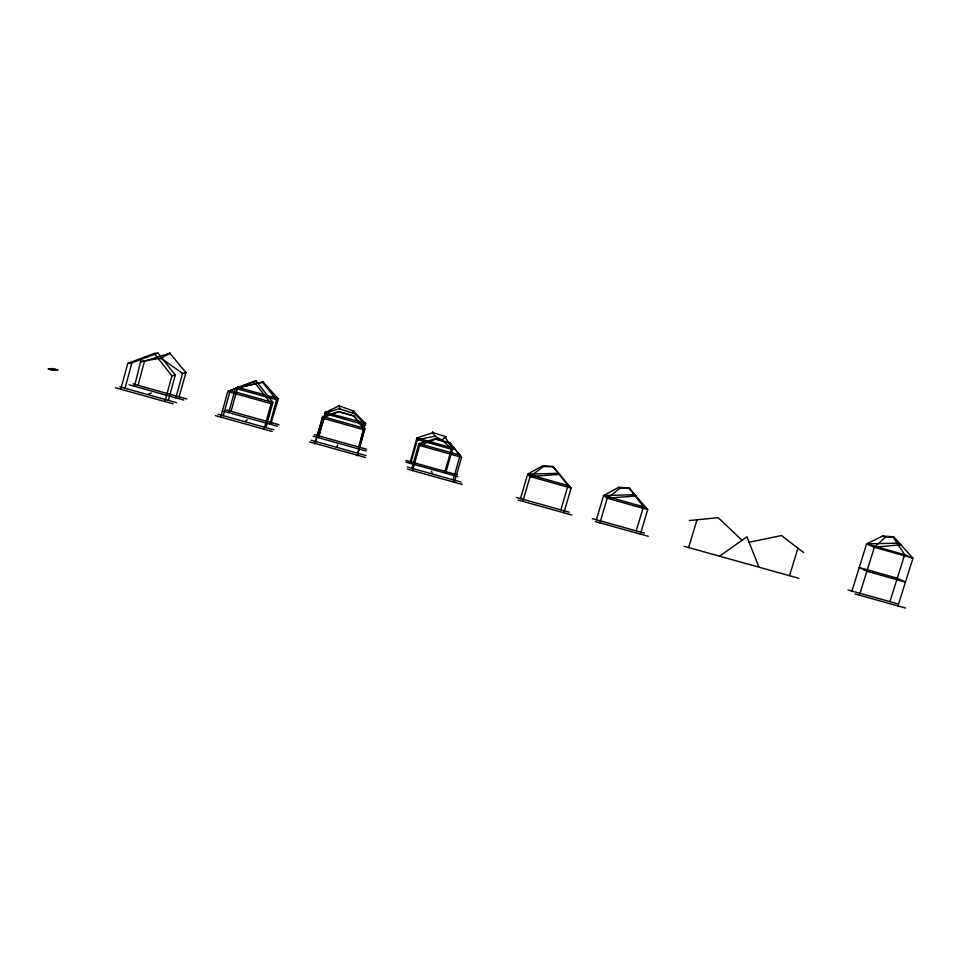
<?xml version="1.0" encoding="UTF-8"?>
<svg xmlns="http://www.w3.org/2000/svg" width="961" height="961" viewBox="0 0 961 961"><rect width="100%" height="100%" fill="white"/><g stroke="black" fill="none" stroke-linecap="round" stroke-linejoin="round"><path stroke-width="1.44" d="M263.194 381.577L262.737 382.658L263.59 381.829M339.293 405.53L339.041 406.191L339.089 405.458M339.954 409.11L339.882 408.557M417.891 439.706C416.87 440.703 417.795 438.336 417.807 439.742M417.615 439.91L417.494 439.333M317.647 437.495L318.331 437.627L325.647 411.825L325.815 412.509L365.769 423.284L365.024 423.26L358.777 447.093M263.05 381.649L263.218 382.37M182.35 373.673L182.842 373.144L182.386 373.733M160.907 358.729L160.715 358.273M238.076 387.511L278.654 398.647L276.576 399.932L269.897 424.089M451.85 447.886L416.75 437.808L417.098 438.468M452.871 449.52L452.066 449.604L452.799 449.243M324.578 413.266L324.806 413.879M324.626 413.11C324.722 415.056 324.95 412.149 325.106 413.59M338.873 405.578L339.209 405.746M325.659 412.281L339.185 405.83L353.264 410.924L365.456 423.501L365.54 425.158L324.482 413.458L339.75 408.521L339.822 409.23M353.516 410.599L352.903 411.116L353.588 410.707M237.727 387.139L237.655 387.776M357.324 455.85L357.936 452.006M435.129 435.922L434.6 436.534L435.021 435.97M278.39 399.199L277.741 398.983L278.45 398.683M417.386 439.946L417.41 439.225M235.709 388.4L235.625 387.968M445.015 471.419L451.778 447.79M452.535 449.34L445.159 437.051L445.868 436.835L445.219 436.931M410.611 463.478L417.494 439.633L416.798 437.94L432.726 432.762L432.606 432.03L432.654 432.714M235.241 388.316L276.984 399.812L276.372 400.016M120.774 389.253L127.753 363.39L154.24 353.444L157.94 353.059L175.286 375.054L168.391 400.377M125.026 388.28L131.897 362.838L157.94 353.059M134.492 386.31L140.702 361.252L141.159 361.829L140.354 361.516L144.594 361.18M138.036 385.373L144.474 361.156L170.169 353.167L170.025 353.756L169.785 353.059M164.884 401.542L171.887 375.799L154.24 353.444M175.839 397.89L182.542 373.397L160.992 358.081L140.714 361.636M220.706 417.11L227.757 391.511L255.926 380.784L272.852 402.503L265.897 427.573M223.276 415.681L230.208 390.502L272.852 402.503L271.122 403.704L264.035 429.195M271.843 422.768L271.194 422.588L278.27 398.923L263.206 381.998L235.481 388.352L228.634 412.569M231.048 411.38L237.307 388.857M357.42 455.226L364.567 429.987L353.624 415.669L338.957 411.536L322.824 416.569L314.812 443.345M445.568 473.244L452.451 449.484L417.446 439.585L434.925 436.27L441.64 439.886L452.511 449.472M315.833 441.507L322.824 416.569L364.772 428.366L364.567 429.987L321.923 417.999L338.801 411.873L353.528 416.029M318.932 435.874L325.623 412.209M357.744 453.196L364.772 428.366L353.624 415.669M451.718 447.586L451.43 447.91M410.323 461.664L416.846 438.168M411.909 468.307L418.972 443.622L435.453 438.769L449.856 442.841L461.556 457.268L454.349 482.242M412.473 470.578L419.657 445.484L418.972 443.622L460.199 455.226L453.099 479.803M441.832 439.67L441.555 439.862M520.49 498.603L527.625 474.193L542.641 465.749L552.887 466.457L571.146 488.08L563.867 512.778M522.82 501.342L530.076 476.536L543.566 466.505L553.368 466.83M365.06 425.182L365.36 424.618L353.864 412.798L353.24 413.326L353.864 412.858M560.888 509.871L568.035 485.569L552.887 466.457M339.605 408.533L339.605 409.218L339.834 408.665M596.397 519.781L603.568 495.564L618.836 487.275L629.059 487.996L647.726 509.63L640.398 534.112M599.94 522.832L607.232 498.242L620.169 488.14L629.743 488.428M636.23 530.892L643.438 506.783L629.059 487.996M353.516 413.098L353.348 410.695M688.629 547.566L697.013 519.781M263.35 382.334L263.446 381.709M789.51 575.687L797.966 548.202M339.762 408.978L339.185 405.83M851.927 591.063L866.606 543.902L882.678 536.01L892.841 536.755L894.21 537.295L912.95 558.233L897.97 605.923M859.422 595.171L874.354 547.277L885.405 537.127L894.21 537.295M889.91 601.658L904.637 554.701L892.841 536.755M364.82 425.074L358.549 448.859M432.618 432.282L434.925 436.27M325.875 412.509L325.407 411.849L325.659 412.593M441.676 440.006L445.832 436.799M337.155 446.397L337.635 445.027M432.51 432.402L445.784 436.678M441.327 440.078L441.772 439.549M160.583 358.693L160.667 357.972M314.499 443.922L316.421 440.426M451.79 448.102L451.069 448.042M182.542 373.529L185.917 372.88M160.739 358.393L169.881 353.312L185.905 372.568L179.106 396.857M262.737 382.346L262.473 381.853M144.426 360.868L144.426 361.228M185.593 372.748L185.677 372.363M719.585 556.191L746.901 536.779L758.95 567.17M245.728 420.882L247.301 419.801M237.523 387.079L237.403 387.751M276.576 399.932L262.581 382.286L263.206 381.998M253.896 381.625L271.122 403.704L227.757 391.511L255.926 380.784M353.372 413.35L339.774 408.869M450.156 443.297L435.693 439.213L419.657 445.484L461.556 457.268L449.856 442.841M278.366 398.503L277.741 398.935M353.732 412.762L353.216 413.29M148.679 393.806L151.442 393.037M235.397 388.364L262.653 382.238M171.887 375.799L175.286 375.054M749.075 542.256L781.521 535.565L803.816 552.707M127.753 363.39L131.897 362.838M689.409 520.526L718.251 517.691L741.988 540.262M874.354 547.277L900.853 544.719L897.057 543.157L866.606 543.902L874.354 547.277L912.95 558.233L904.637 554.701L866.606 543.902M607.232 498.242L636.11 495.936L634.2 494.711L603.568 495.564L607.232 498.242L647.726 509.63L643.438 506.783L603.568 495.564M530.076 476.536L559.662 474.362L558.305 473.292L527.625 474.193L530.076 476.536L571.146 488.08L568.035 485.569L527.625 474.193M137.603 385.205L138.324 385.397L137.603 385.253M358.393 446.925L359.042 447.153L358.429 446.985M318.596 435.801L319.016 435.97M134.047 386.214L134.504 386.274M119.801 386.815L176.536 402.647M218.135 414.251L273.897 429.807M311.184 440.21L366.021 455.514M407.332 467.034L461.244 482.074M516.333 497.45L569.188 512.189M592.3 518.64L644.423 533.175M848.022 589.982L897.73 603.844M52.543 368.447L58.056 369.997M51.594 368.568L57.131 370.105M50.861 368.652L56.411 370.201M49.972 368.748L55.534 370.309M49.083 368.856L54.669 370.417M48.05 368.976L53.648 370.538M115.452 387.763L173.172 403.86M215.48 415.657L272.179 431.465M309.67 441.916L365.432 457.46M407.428 469.172L462.217 484.44M518.207 500.056L571.903 515.024M595.388 521.571L648.339 536.322M684.148 546.316L798.831 578.282M855.086 593.97L905.538 608.037M133.002 383.932L186.782 398.971M226.231 409.999L279.122 424.786M314.511 434.672L366.585 449.231M405.878 460.451L457.196 474.794M129.098 384.784L183.755 400.052M223.829 411.26L277.585 426.276M313.13 436.21L366.033 450.985M405.89 462.121L457.904 476.656M882.678 536.01L885.405 537.127M618.836 487.275L620.169 488.14M542.641 465.749L543.566 466.505M431.441 471.214L432.09 472.896M897.262 578.21L859.254 567.519L866.87 571.254L905.454 582.102L897.262 578.21"/></g></svg>
